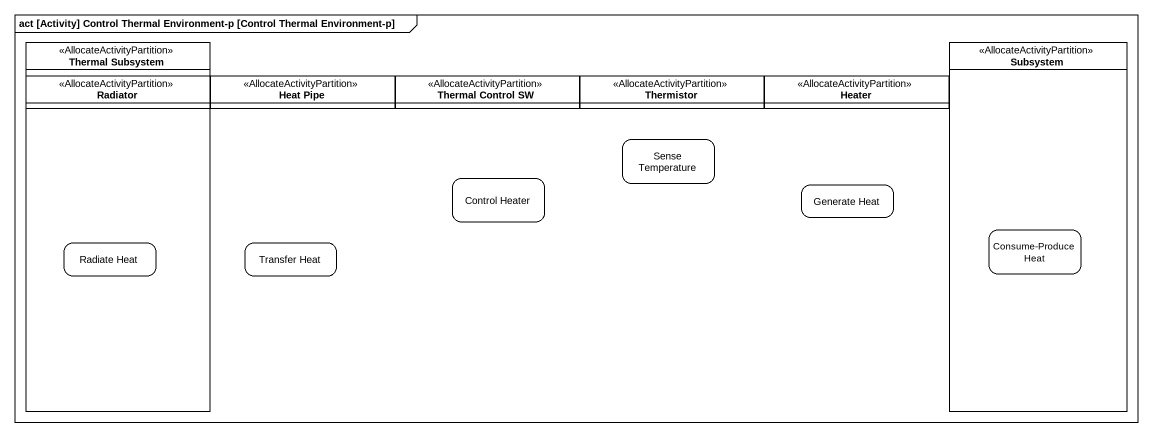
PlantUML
@startuml
mainframe act [Activity] Control Thermal Environment-p [Control Thermal Environment-p]
hide empty description
state "Thermal Subsystem" as Thermal_Subsystem <<AllocateActivityPartition>> {
  state Radiator <<AllocateActivityPartition>>
  state "Radiate Heat" as Radiate_Heat
}
state "Heat Pipe" as Heat_Pipe <<AllocateActivityPartition>>
state "Thermal Control SW" as Thermal_Control_SW <<AllocateActivityPartition>>
state Thermistor <<AllocateActivityPartition>>
state Heater <<AllocateActivityPartition>>
state Subsystem <<AllocateActivityPartition>> {
  state "Consume-Produce Heat" as Consume_Produce_Heat
}
state "Sense Temperature" as Sense_Temperature
state "Control Heater" as Control_Heater
state "Generate Heat" as Generate_Heat
state "Transfer Heat" as Transfer_Heat
@enduml
